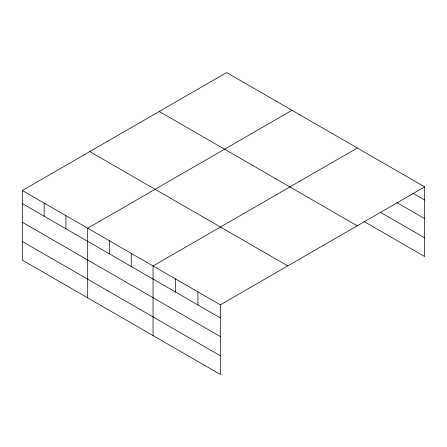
<?xml version="1.0" encoding="UTF-8"?>
<svg xmlns="http://www.w3.org/2000/svg" width="447" height="447" viewBox="0 0 447 447"><rect width="100%" height="100%" fill="white"/><g stroke="black" fill="none" stroke-linecap="round" stroke-linejoin="round"><path stroke-width="0.67" d="M22.35 190.5L220.36 304.82L220.36 374.446L22.35 260.126L22.35 190.5L226.64 72.554L424.65 186.874L424.65 256.5L363.824 221.377M291.986 110.28L87.69 228.227L87.69 297.853M357.326 148.007L153.036 265.954L153.036 335.574M220.36 304.82L424.65 186.874M412.838 193.165L424.65 199.982M396.897 202.608L424.65 218.633M380.358 212.275L424.65 237.849M159.227 111.476L357.231 225.796M89.769 151.578L287.773 265.898M22.35 203.614L220.36 317.929M22.35 222.26L220.36 336.58M22.35 241.475L220.36 355.795M197.915 291.863L197.915 304.977M175.475 278.911L175.475 292.02M131.256 253.376L131.256 266.49M109.476 240.804L109.476 253.913M65.91 215.655L65.91 228.763M44.13 203.078L44.13 216.186"/></g></svg>
